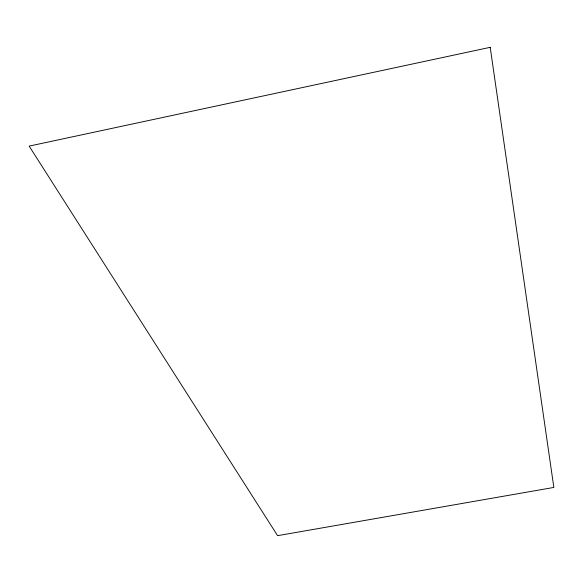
<?xml version="1.0" encoding="UTF-8"?>
<svg xmlns="http://www.w3.org/2000/svg" width="583" height="583" viewBox="0 0 583 583"><rect width="100%" height="100%" fill="white"/><g stroke="black" fill="none" stroke-linecap="round" stroke-linejoin="round"><path stroke-width="0.87" d="M490.201 47.332L29.15 146.107L277.603 535.668L553.85 487.439L490.201 47.332"/></g></svg>
